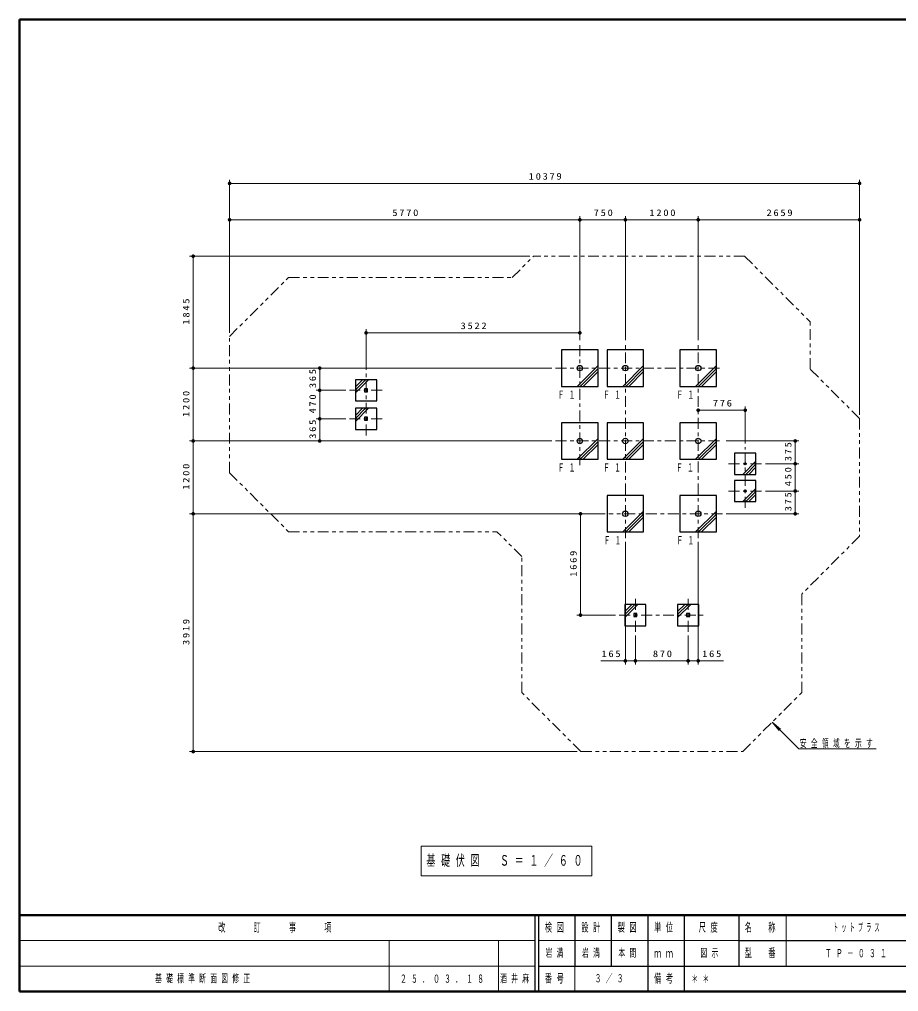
# Model space of a CAD drawing. Units: millimetres on the paper, scale 1:60. Extents: x -385 to 0, y -594 to 267.
# Drawn here: x -385 to -143.6, y -594 to -327 of the extents above; entities that cross this region are included whole.
import ezdxf

# ---------------------------------------------------------------- set-up
doc = ezdxf.new("R2010")
doc.units = ezdxf.units.MM
for name, pattern in [('USER1', [4.5, 2.5, -2]), ('USER2', [6, 3, -1, 1, -1]), ('USER3', [8, 3, -1, 1, -1, 1, -1])]:
    doc.linetypes.add(name, pattern=pattern)
doc.layers.add('LY_1', color=7, linetype='Continuous', lineweight=25)
doc.styles.add('ＭＳ ゴシック', font='')
doc.styles.get('ＭＳ ゴシック').set_extended_font_data('MS Gothic')

# ---------------------------------------------------------------- blocks, each defined once
blk = doc.blocks.new('filled_dot')
at = {"color": 0, "linetype": 'Continuous', "lineweight": -2, "const_width": 1.25}
blk.add_lwpolyline([(-0.625, 0, 1), (0.625, 0, 1)], format="xyb", close=True, dxfattribs=at)

msp = doc.modelspace()

# ---------------------------------------------------------------- linework, layer by layer
at = {"layer": 'LY_1', "lineweight": 50}
for p, q in [((-385, -327), (-385, -594)), ((0, -327), (-385, -327)), ((-385, -573), (0, -573)), ((-385, -594), (0, -594))]:
    msp.add_line(p, q, dxfattribs=at)
at = {"layer": 'LY_1', "lineweight": 13}
for p, q in [((-327.294, -381.033), (-327.294, -371.033)), ((-154.312, -381.033), (-154.312, -371.033)), ((-327.294, -372.033), (-154.312, -372.033)), ((-327.294, -413.05), (-327.294, -381.033)), ((-231.126, -415.108), (-231.126, -381.033)), ((-218.626, -415.108), (-218.626, -381.033)), ((-198.626, -415.108), (-198.626, -381.033)), ((-154.312, -435.598), (-154.312, -381.033)), ((-327.294, -382.033), (-231.126, -382.033)), ((-231.126, -382.033), (-218.626, -382.033)), ((-218.626, -382.033), (-198.626, -382.033)), ((-198.626, -382.033), (-154.312, -382.033)), ((-244.846, -392.033), (-338.294, -392.033)), ((-337.294, -422.774), (-337.294, -392.033)), ((-289.819, -423.274), (-289.819, -412.082)), ((-289.819, -413.082), (-231.126, -413.082)), ((-238.792, -422.774), (-338.294, -422.774)), ((-337.294, -442.774), (-337.294, -422.774)), ((-302.551, -422.774), (-302.551, -428.858)), ((-226.126, -422.071), (-231.829, -427.774)), ((-226.126, -422.896), (-231.004, -427.774)), ((-226.126, -423.721), (-230.179, -427.774)), ((-213.626, -422.071), (-219.329, -427.774)), ((-213.626, -422.896), (-218.504, -427.774)), ((-213.626, -423.721), (-217.679, -427.774)), ((-193.626, -422.071), (-199.329, -427.774)), ((-193.626, -422.896), (-198.504, -427.774)), ((-193.626, -423.721), (-197.679, -427.774)), ((-292.736, -427.911), (-290.766, -425.941)), ((-292.736, -428.736), (-289.941, -425.941)), ((-292.736, -429.561), (-289.116, -425.941)), ((-295.402, -428.858), (-303.551, -428.858)), ((-302.551, -436.691), (-302.551, -428.858)), ((-292.736, -435.744), (-290.766, -433.774)), ((-292.736, -436.569), (-289.941, -433.774)), ((-292.736, -437.394), (-289.116, -433.774)), ((-198.626, -434.334), (-185.701, -434.334)), ((-185.701, -443.441), (-185.701, -433.334)), ((-295.402, -436.691), (-303.551, -436.691)), ((-302.551, -436.691), (-302.551, -442.774)), ((-238.792, -442.774), (-338.294, -442.774)), ((-337.294, -462.774), (-337.294, -442.774)), ((-226.126, -442.071), (-231.829, -447.774)), ((-226.126, -442.896), (-231.004, -447.774)), ((-213.626, -442.071), (-219.329, -447.774)), ((-213.626, -442.896), (-218.504, -447.774)), ((-193.626, -442.071), (-199.329, -447.774)), ((-193.626, -442.896), (-198.504, -447.774)), ((-190.959, -442.774), (-170.988, -442.774)), ((-171.988, -442.774), (-171.988, -449.024)), ((-226.126, -443.721), (-230.179, -447.774)), ((-213.626, -443.721), (-217.679, -447.774)), ((-193.626, -443.721), (-197.679, -447.774)), ((-182.784, -448.321), (-186.404, -451.941)), ((-182.784, -449.146), (-185.579, -451.941)), ((-182.784, -449.971), (-184.754, -451.941)), ((-180.117, -449.024), (-170.988, -449.024)), ((-171.988, -449.024), (-171.988, -456.524)), ((-182.784, -455.821), (-186.404, -459.441)), ((-180.117, -456.524), (-170.988, -456.524)), ((-171.988, -456.524), (-171.988, -462.774)), ((-182.784, -456.646), (-185.579, -459.441)), ((-182.784, -457.471), (-184.754, -459.441)), ((-224.209, -462.774), (-338.294, -462.774)), ((-337.294, -528.091), (-337.294, -462.774)), ((-230.949, -490.591), (-230.949, -462.774)), ((-213.626, -462.071), (-219.329, -467.774)), ((-213.626, -462.896), (-218.504, -467.774)), ((-213.626, -463.721), (-217.679, -467.774)), ((-193.626, -462.071), (-199.329, -467.774)), ((-193.626, -462.896), (-198.504, -467.774)), ((-193.626, -463.721), (-197.679, -467.774)), ((-190.959, -462.774), (-170.988, -462.774)), ((-218.626, -470.441), (-218.626, -504.166)), ((-198.626, -470.441), (-198.626, -504.166)), ((-218.792, -489.644), (-216.822, -487.674)), ((-218.792, -490.469), (-215.997, -487.674)), ((-218.792, -491.294), (-215.172, -487.674)), ((-204.292, -489.644), (-202.322, -487.674)), ((-204.292, -490.469), (-201.497, -487.674)), ((-204.292, -491.294), (-200.672, -487.674)), ((-221.29, -490.591), (-231.949, -490.591)), ((-215.876, -496.174), (-215.876, -504.166)), ((-201.376, -496.174), (-201.376, -504.166)), ((-215.876, -503.166), (-225.317, -503.166)), ((-201.376, -503.166), (-215.876, -503.166)), ((-191.674, -503.166), (-201.376, -503.166)), ((-178.305, -519.994), (-176.377, -522.293)), ((-178.305, -519.994), (-176.007, -521.923)), ((-170.984, -527.316), (-178.305, -519.994)), ((-231.849, -528.091), (-338.294, -528.091)), ((-170.984, -527.316), (-149.713, -527.316)), ((-274.656, -554.071), (-274.656, -562.204)), ((-227.856, -554.071), (-274.656, -554.071)), ((-227.856, -562.204), (-227.856, -554.071)), ((-274.656, -562.204), (-227.856, -562.204)), ((-174.5, -573), (-174.5, -587)), ((-385, -580), (-243.5, -580)), ((-283.5, -580), (-283.5, -594)), ((-253.5, -580), (-253.5, -594)), ((-242.5, -580), (-187.5, -580)), ((-385, -587), (-243.5, -587)), ((-232.5, -587), (-232.5, -594))]:
    msp.add_line(p, q, dxfattribs=at)
at = {"layer": 'LY_1', "linetype": 'USER3', "lineweight": 13}
for p, q in [((-249.671, -397.858), (-243.846, -392.033)), ((-185.88, -392.033), (-243.846, -392.033)), ((-185.88, -392.033), (-167.876, -410.037)), ((-327.294, -414.05), (-311.101, -397.858)), ((-311.101, -397.858), (-249.671, -397.858)), ((-167.876, -423.034), (-167.876, -410.037)), ((-327.294, -451.498), (-327.294, -414.05)), ((-154.312, -436.598), (-167.876, -423.034)), ((-154.312, -436.598), (-154.312, -468.951)), ((-327.294, -451.498), (-311.101, -467.691)), ((-311.101, -467.691), (-253.875, -467.691)), ((-247.042, -474.524), (-253.875, -467.691)), ((-154.312, -468.951), (-170.209, -484.848)), ((-247.042, -511.898), (-247.042, -474.524)), ((-170.209, -511.898), (-170.209, -484.848)), ((-230.849, -528.091), (-247.042, -511.898)), ((-186.402, -528.091), (-170.209, -511.898)), ((-230.849, -528.091), (-186.402, -528.091))]:
    msp.add_line(p, q, dxfattribs=at)
at = {"layer": 'LY_1', "linetype": 'USER2', "lineweight": 13}
for p, q in [((-231.126, -449.441), (-231.126, -416.108)), ((-218.626, -469.441), (-218.626, -416.108)), ((-198.626, -469.441), (-198.626, -416.108)), ((-289.819, -441.274), (-289.819, -424.274)), ((-237.792, -422.774), (-191.959, -422.774)), ((-294.402, -428.858), (-285.236, -428.858)), ((-294.402, -436.691), (-285.236, -436.691)), ((-237.792, -442.774), (-191.959, -442.774)), ((-185.701, -461.108), (-185.701, -444.441)), ((-190.284, -449.024), (-181.117, -449.024)), ((-190.284, -456.524), (-181.117, -456.524)), ((-191.959, -462.774), (-223.209, -462.774)), ((-215.876, -495.174), (-215.876, -486.008)), ((-201.376, -495.174), (-201.376, -486.008)), ((-220.29, -490.591), (-196.961, -490.591))]:
    msp.add_line(p, q, dxfattribs=at)
at = {"layer": 'LY_1'}
for p, q in [((-226.126, -417.774), (-236.126, -417.774)), ((-236.126, -417.774), (-236.126, -427.774)), ((-226.126, -427.774), (-226.126, -417.774)), ((-213.626, -417.774), (-223.626, -417.774)), ((-223.626, -417.774), (-223.626, -427.774)), ((-213.626, -427.774), (-213.626, -417.774)), ((-193.626, -417.774), (-203.626, -417.774)), ((-203.626, -417.774), (-203.626, -427.774)), ((-193.626, -427.774), (-193.626, -417.774)), ((-292.736, -425.941), (-292.736, -431.774)), ((-286.902, -425.941), (-292.736, -425.941)), ((-286.902, -431.774), (-286.902, -425.941)), ((-236.126, -427.774), (-226.126, -427.774)), ((-223.626, -427.774), (-213.626, -427.774)), ((-203.626, -427.774), (-193.626, -427.774)), ((-292.736, -431.774), (-286.902, -431.774)), ((-292.736, -433.774), (-292.736, -439.608)), ((-286.902, -433.774), (-292.736, -433.774)), ((-286.902, -439.608), (-286.902, -433.774)), ((-226.126, -437.774), (-236.126, -437.774)), ((-236.126, -437.774), (-236.126, -447.774)), ((-226.126, -447.774), (-226.126, -437.774)), ((-213.626, -437.774), (-223.626, -437.774)), ((-223.626, -437.774), (-223.626, -447.774)), ((-213.626, -447.774), (-213.626, -437.774)), ((-193.626, -437.774), (-203.626, -437.774)), ((-203.626, -437.774), (-203.626, -447.774)), ((-193.626, -447.774), (-193.626, -437.774)), ((-292.736, -439.608), (-286.902, -439.608)), ((-236.126, -447.774), (-226.126, -447.774)), ((-223.626, -447.774), (-213.626, -447.774)), ((-203.626, -447.774), (-193.626, -447.774)), ((-182.784, -446.108), (-188.617, -446.108)), ((-188.617, -446.108), (-188.617, -451.941)), ((-182.784, -451.941), (-182.784, -446.108)), ((-188.617, -451.941), (-182.784, -451.941)), ((-182.784, -453.608), (-188.617, -453.608)), ((-188.617, -453.608), (-188.617, -459.441)), ((-182.784, -459.441), (-182.784, -453.608)), ((-213.626, -457.774), (-223.626, -457.774)), ((-223.626, -457.774), (-223.626, -467.774)), ((-213.626, -467.774), (-213.626, -457.774)), ((-193.626, -457.774), (-203.626, -457.774)), ((-203.626, -457.774), (-203.626, -467.774)), ((-193.626, -467.774), (-193.626, -457.774)), ((-188.617, -459.441), (-182.784, -459.441)), ((-223.626, -467.774), (-213.626, -467.774)), ((-203.626, -467.774), (-193.626, -467.774)), ((-218.792, -487.674), (-218.792, -493.508)), ((-212.959, -487.674), (-218.792, -487.674)), ((-212.959, -493.508), (-212.959, -487.674)), ((-204.292, -487.674), (-204.292, -493.508)), ((-198.459, -487.674), (-204.292, -487.674)), ((-198.459, -493.508), (-198.459, -487.674)), ((-218.792, -493.508), (-212.959, -493.508)), ((-204.292, -493.508), (-198.459, -493.508)), ((-243.5, -573), (-243.5, -594)), ((-242.5, -573), (-242.5, -594)), ((-232.5, -573), (-232.5, -587)), ((-222.5, -573), (-222.5, -587)), ((-212.5, -573), (-212.5, -594)), ((-202.5, -573), (-202.5, -587)), ((-187.5, -573), (-187.5, -587)), ((-187.5, -580), (-70, -580)), ((-242.5, -587), (0, -587)), ((-202.5, -587), (-202.5, -594))]:
    msp.add_line(p, q, dxfattribs=at)
at = {"layer": 'LY_1', "linetype": 'USER1', "lineweight": 13}
for p, q in [((-231.101, -441.233), (-231.047, -441.233)), ((-217.084, -462.749), (-217.084, -462.696))]:
    msp.add_line(p, q, dxfattribs=at)
at = {"layer": 'LY_1'}
for points in [[(-290.236, -429.274), (-289.402, -429.274), (-289.402, -428.441), (-290.236, -428.441)], [(-290.236, -437.108), (-289.402, -437.108), (-289.402, -436.274), (-290.236, -436.274)], [(-216.292, -491.008), (-215.459, -491.008), (-215.459, -490.174), (-216.292, -490.174)], [(-201.792, -491.008), (-200.959, -491.008), (-200.959, -490.174), (-201.792, -490.174)]]:
    msp.add_lwpolyline(points, close=True, dxfattribs=at)
for centre, radius in [((-231.126, -422.774), 0.743), ((-218.626, -422.774), 0.743), ((-198.626, -422.774), 0.743), ((-231.126, -442.774), 0.743), ((-218.626, -442.774), 0.743), ((-198.626, -442.774), 0.743), ((-185.701, -449.024), 0.283), ((-185.701, -456.524), 0.283), ((-218.626, -462.774), 0.743), ((-198.626, -462.774), 0.743)]:
    msp.add_circle(centre, radius, dxfattribs=at)

# ---------------------------------------------------------------- block references
at = {"layer": 'LY_1', "lineweight": 13, "xscale": 0.4, "yscale": 0.4}
for p in [(-327.294, -372.033), (-327.294, -382.033), (-231.126, -382.033), (-218.626, -382.033), (-198.626, -382.033), (-289.819, -413.082), (-198.626, -434.334), (-218.626, -503.166), (-215.876, -503.166), (-201.376, -503.166)]:
    msp.add_blockref('filled_dot', p, dxfattribs=at)
for p, rotation in [((-154.312, -372.033), 180), ((-231.126, -382.033), 180), ((-218.626, -382.033), 180), ((-198.626, -382.033), 180), ((-154.312, -382.033), 180), ((-337.294, -392.033), 270), ((-231.126, -413.082), 180), ((-337.294, -422.774), 270), ((-337.294, -422.774), 90), ((-302.551, -422.774), 270), ((-302.551, -428.858), 90), ((-302.551, -428.858), 270), ((-185.701, -434.334), 180), ((-302.551, -436.691), 270), ((-302.551, -436.691), 90), ((-337.294, -442.774), 270), ((-337.294, -442.774), 90), ((-302.551, -442.774), 90), ((-171.988, -442.774), 270), ((-171.988, -449.024), 90), ((-171.988, -449.024), 270), ((-171.988, -456.524), 270), ((-171.988, -456.524), 90), ((-337.294, -462.774), 270), ((-337.294, -462.774), 90), ((-230.949, -462.774), 270), ((-171.988, -462.774), 90), ((-230.949, -490.591), 90), ((-215.876, -503.166), 180), ((-201.376, -503.166), 180), ((-198.626, -503.166), 180), ((-337.294, -528.091), 90)]:
    msp.add_blockref('filled_dot', p, dxfattribs=dict(at, rotation=rotation))

# ---------------------------------------------------------------- texts
at = {"layer": 'LY_1', "style": 'ＭＳ ゴシック'}
for s, insert, char_height, attachment_point in [('\\T1.33;\\W1.15;10379', (-240.391, -371.033), 1.833, 8), ('\\T1.33;\\W1.15;5770', (-278.801, -381.033), 1.833, 8), ('\\T1.33;\\W1.15;750', (-224.46, -381.033), 1.833, 8), ('\\T1.33;\\W1.15;1200', (-208.205, -381.033), 1.833, 8), ('\\T1.33;\\W1.15;2659', (-176.052, -381.033), 1.833, 8), ('\\T1.33;\\W1.15;3522', (-260.056, -412.082), 1.833, 8), ('\\T1.64;\\W0.6;Ｆ１', (-237.222, -430.08), 2.199, 4), ('\\T1.64;\\W0.6;Ｆ１', (-224.722, -430.08), 2.199, 4), ('\\T1.64;\\W0.6;Ｆ１', (-204.6, -430.08), 2.199, 4), ('\\T1.33;\\W1.15;776', (-191.746, -433.334), 1.833, 8), ('\\T1.64;\\W0.6;Ｆ１', (-237.222, -450.08), 2.199, 4), ('\\T1.64;\\W0.6;Ｆ１', (-224.722, -450.08), 2.199, 4), ('\\T1.64;\\W0.6;Ｆ１', (-204.722, -450.08), 2.199, 4), ('\\T1.64;\\W0.6;Ｆ１', (-224.6, -470.08), 2.199, 4), ('\\T1.64;\\W0.6;Ｆ１', (-204.6, -470.08), 2.199, 4), ('\\T1.33;\\W1.15;165', (-222.317, -502.166), 1.833, 8), ('\\T1.33;\\W1.15;870', (-208.21, -502.166), 1.833, 8), ('\\T1.33;\\W1.15;165', (-194.674, -502.166), 1.833, 8), ('\\T1.64;\\W0.6;安全領域を示す', (-170.713, -527.166), 2.199, 7), ('\\T1.64;\\W0.6;基礎伏図\u3000Ｓ＝１／６０', (-273.256, -558.138), 2.933, 4), ('\\T1.64;\\W0.6;改\u3000\u3000訂\u3000\u3000事\u3000\u3000項', (-314.25, -576.5), 2.346, 5), ('\\T1.64;\\W0.6;検図', (-237.5, -576.5), 2.346, 5), ('\\T1.64;\\W0.6;設計', (-227.5, -576.5), 2.346, 5), ('\\T1.64;\\W0.6;製図', (-217.5, -576.5), 2.346, 5), ('\\T1.64;\\W0.6;単位', (-207.5, -576.5), 2.346, 5), ('\\T1.64;\\W0.6;尺度', (-195.25, -576.5), 2.346, 5), ('\\T1.64;\\W0.6;名\u3000称', (-181, -576.5), 2.346, 5), ('\\T1.64;\\W0.45;トットプラス', (-154.75, -576.5), 2.199, 5), ('\\T1.64;\\W0.6;岩満', (-237.5, -583.5), 2.199, 5), ('\\T1.64;\\W0.6;岩満', (-227.5, -583.5), 2.199, 5), ('\\T1.64;\\W0.6;本間', (-217.5, -583.5), 2.199, 5), ('\\T1.64;\\W0.6;型\u3000番', (-181, -583.5), 2.346, 5), ('\\T1.64;\\W0.6;ｍｍ', (-207.5, -583.5), 2.346, 5), ('\\T1.64;\\W0.6;図示', (-198, -583.5), 2.199, 4), ('\\T1.64;\\W0.6;ＴＰ－０３１', (-154.75, -583.5), 2.199, 5), ('\\T1.64;\\W0.6;基礎標準断面図修正', (-347.75, -590.5), 2.199, 4), ('\\T1.64;\\W0.6;２５．０３．１８', (-280.5, -590.5), 2.199, 4), ('\\T1.64;\\W0.6;酒井麻', (-253, -590.5), 2.199, 4), ('\\T1.64;\\W0.6;番号', (-237.5, -590.5), 2.346, 5), ('\\T1.64;\\W0.6;３／３', (-222.5, -590.5), 2.199, 5), ('\\T1.64;\\W0.6;備考', (-207.5, -590.5), 2.346, 5), ('\\T1.64;\\W0.6;＊＊', (-200.5, -590.5), 2.199, 4)]:
    msp.add_mtext(s, dxfattribs=dict(at, insert=insert, char_height=char_height, attachment_point=attachment_point))
at = {"layer": 'LY_1', "char_height": 1.833, "attachment_point": 8, "rotation": 90, "style": 'ＭＳ ゴシック'}
for s, insert in [('\\T1.33;\\W1.15;1845', (-338.294, -406.976)), ('\\T1.33;\\W1.15;365', (-303.551, -425.399)), ('\\T1.33;\\W1.15;1200', (-338.294, -432.353)), ('\\T1.33;\\W1.15;470', (-303.551, -432.359)), ('\\T1.33;\\W1.15;365', (-303.551, -439.316)), ('\\T1.33;\\W1.15;375', (-172.988, -445.483)), ('\\T1.33;\\W1.15;1200', (-338.294, -452.353)), ('\\T1.33;\\W1.15;450', (-172.988, -452.359)), ('\\T1.33;\\W1.15;375', (-172.988, -459.233)), ('\\T1.33;\\W1.15;1669', (-231.949, -476.255)), ('\\T1.33;\\W1.15;3919', (-338.294, -495.005))]:
    msp.add_mtext(s, dxfattribs=dict(at, insert=insert))

doc.saveas('drawing.dxf')
